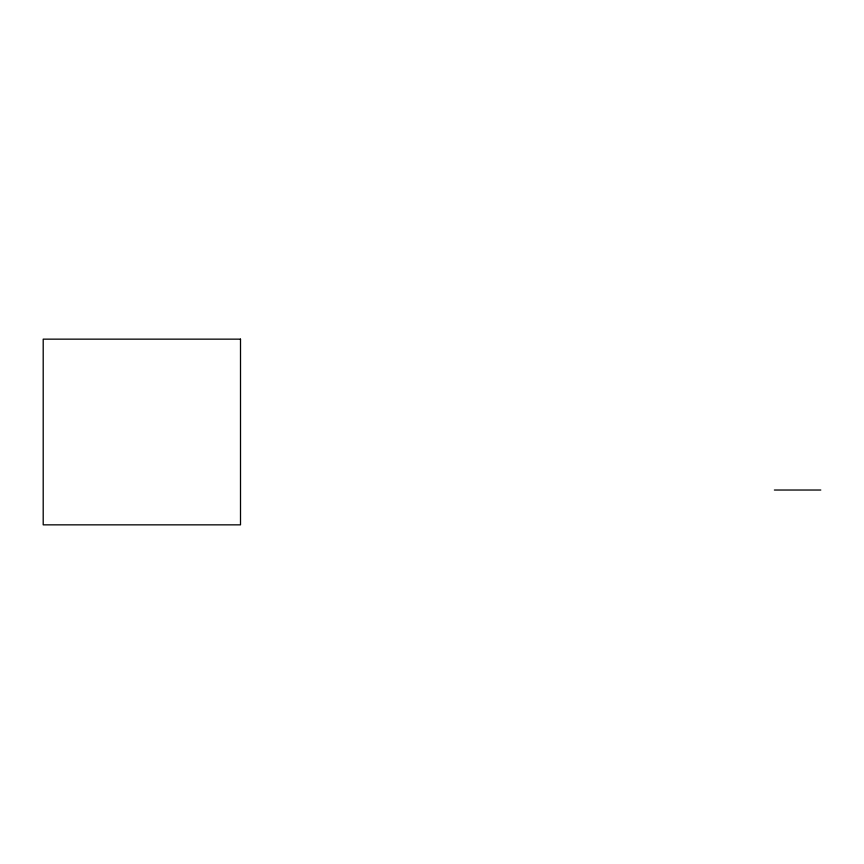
<?xml version="1.0" encoding="UTF-8"?>
<svg xmlns="http://www.w3.org/2000/svg" width="864" height="864" viewBox="0 0 864 864"><rect width="100%" height="100%" fill="white"/><g stroke="black" fill="none" stroke-linecap="round" stroke-linejoin="round"><path stroke-width="1.3" d="M774.371 490.028L820.8 490.028M240.505 339.152L43.2 339.152L43.2 524.848L240.505 524.848L240.505 339.152"/></g></svg>
